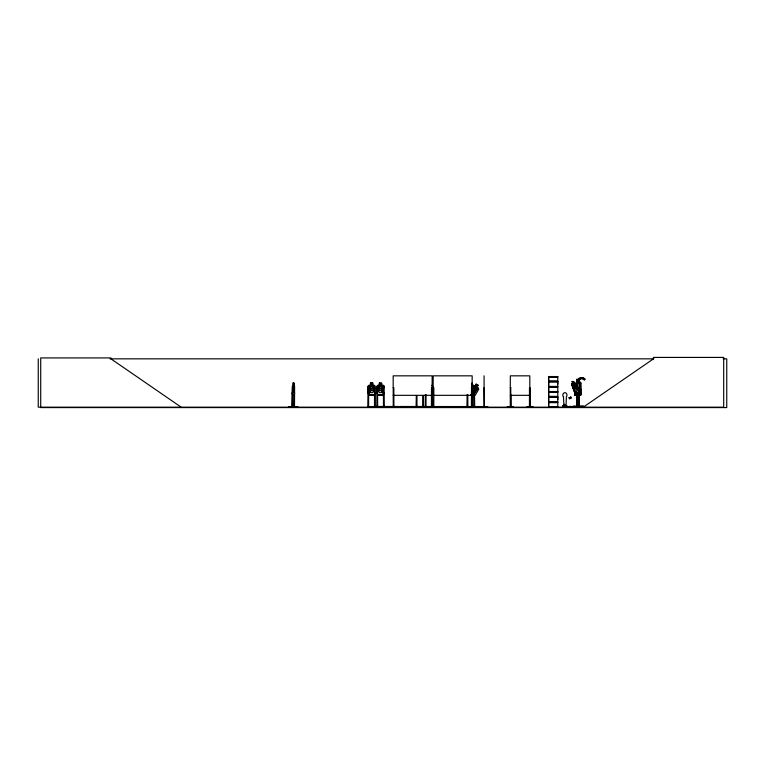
<?xml version="1.0" encoding="UTF-8"?>
<svg xmlns="http://www.w3.org/2000/svg" width="765" height="765" viewBox="0 0 765 765"><rect width="100%" height="100%" fill="white"/><g stroke="black" fill="none" stroke-linecap="round" stroke-linejoin="round"><path stroke-width="1.15" d="M548.668 401.759L548.668 397.274L557.781 397.274L557.771 401.759L548.658 401.759L548.658 397.274M548.668 386.421L548.668 381.945L557.781 381.945L557.771 386.421L548.658 386.421L548.658 381.945M557.771 399.521L557.771 397.274M557.771 384.183L557.771 381.945M480.554 406.808L487.86 406.779M570.097 397.322C570.604 395.247 572.469 399.311 570.489 398.135M576.341 384.479L578.283 390.207M584.575 379.775L584.097 379.325A5.833 4.093 85.6 0 0 578.837 380.721L579.64 381.582L576.743 382.835L576.886 379.297L578.283 380.119L578.675 379.459A6.809 4.772 85.6 0 1 584.422 378.493L584.967 379.019L584.575 379.775L583.504 379.373A5.833 4.093 85.6 0 0 580.377 378.732M577.336 382.787L577.479 379.249M565.058 404.962L564.092 404.628M563.996 404.733L564.876 404.599L564.866 405.134M563.901 404.848L564.733 405.134M563.987 404.962L564.704 404.886M564.293 405.173L564.78 404.953M288.644 406.808L297.891 406.808M294.2 390.724L293.837 392.646L293.138 392.646L293.043 382.969L293.856 382.969L294.2 386.249L294.267 407.171M507.205 406.798L513.516 406.779M580.75 389.347L580.205 391.757L578.292 391.766M292.613 385.369L292.268 407.171M571.56 384.527L571.837 383.762L572.928 383.781L572.115 381.525L573.74 381.515L574.448 383.772L575.538 383.762M572.899 406.684L583.829 406.655M573.004 407.162L573.195 406.292L583.571 406.32L568.319 406.856M374.429 395.036L375.252 392.655L374.372 394.96L368.854 394.96L368.128 392.646L368.128 386.258M384.068 392.627L383.265 394.941L377.747 394.941M384.145 392.636L383.322 395.027L377.69 395.027L376.944 392.636L377.03 386.239L377.709 385.35L379.344 385.35L379.344 382.949L381.745 382.949L381.668 385.426L382.863 386.229L382.863 390.705L381.668 392.627L379.43 392.627L378.226 390.705L378.226 386.229L379.43 385.426L379.43 383.026M431.814 395.036L432.636 392.655M474.3 392.646L473.497 394.96L471.288 394.96M474.377 392.655L473.554 395.036L471.297 395.036M393.067 407.076L393.095 406.464M425.302 406.779L425.388 394.558M433.047 407.133L433.105 406.464M466.918 407.114L467.138 394.558M467.071 407.114L466.612 407.123M579.067 389.366L579.87 387.444L579.86 382.959L579.038 382.165M368.634 394.52L373.215 385.369M583.982 379.822L584.967 379.019M471.374 387.587L472.445 385.723L473.535 385.369L474.95 386.182L476.146 384.107L478.221 385.302L476.911 387.415L477.551 388.706L475.314 392.579L473.315 393.64L471.383 392.522M471.431 387.635L472.493 385.79M471.862 389.289L473.535 386.382L474.979 386.296L476.174 384.212L478.115 385.33M576.437 382.194L576.284 382.978M471.9 392.646L473.095 390.724L473.095 386.249L471.9 385.445L471.976 382.969M575.366 393.679L576.026 395.228L573.836 388.639M579.325 393.631C580.836 392.627 578.072 395.132 580.233 395.027L576.561 385.378M579.908 395.17L576.16 384.307M580.004 393.487L580.453 395.17L575.557 395.237L571.809 384.346M572.985 383.753L572.43 384.47L573.893 388.496L575.337 390.207L576.858 390.198L577.04 388.467L575.576 384.451L574.534 383.667M548.639 391.651L557.79 391.881M548.658 406.98L548.658 402.658L557.781 402.658L557.781 406.98L548.639 407.162M562.916 407.152L576.284 406.98M563.04 407.143L563.289 406.98M565.412 407.152L565.622 407.162M565.545 407.143L565.784 405.584M574.008 407.152L573.607 407.162M575.911 407.152L575.51 407.162M576.514 407.152L576.274 406.598M577.518 382.184L576.714 382.988L576.724 386.344M583.255 407.171L653.482 358.842L653.482 357.418L723.7 357.418L723.7 407.171L38.25 407.171L38.25 358.842M573.693 381.553L572.067 381.563L572.899 383.676M576.016 395.218L572.077 384.451C570.26 384.059 574.066 382.997 575.586 383.734L576.437 384.413L580.406 395.17L575.624 395.218M575.529 383.695C577.221 385.885 582.069 394.864 574.888 392.407L571.551 384.46M576.38 384.451L580.616 395.027M471.709 391.69L473.927 390.37C472.952 393.994 475.773 394.797 474.596 390.169C479.053 388.955 476.939 386.889 474.424 389.423C475.543 385.866 472.368 385.694 473.745 389.662L471.995 390.666M576.485 394.597L574.496 395.276L575.653 394.386M574.496 395.276L575.71 394.577M574.439 395.094L576.428 394.415M576.743 382.835L579.64 381.582M562.485 407.171L562.686 405.584L563.996 405.584L563.996 406.598M563.088 407.171L562.677 406.856L576.112 407.162M580.845 393.191L580.931 394.922L580.836 382.94L580.147 382.079L576.361 382.108L576.035 382.978M580.195 394.931L580.884 394.922L580.205 382.94L580.243 394.931L580.463 393.191M579.086 379.689C578.426 386.134 580.845 377.719 577.518 379.708M580.205 382.94L580.836 382.94M575.997 384.413L576.6 384.298M574.898 392.33L578.703 392.263M579.43 393.698L576.571 393.726M576.122 393.229L576.064 393.229M110.045 358.842L653.846 358.842M723.164 358.842L726.75 358.842L726.75 407.582L40.717 407.582L40.717 357.924L110.944 357.924L110.944 358.842L181.162 407.171M548.658 376.543L557.79 376.543M557.771 376.992L548.668 376.992L548.668 381.047L557.781 381.047L557.781 376.724L548.658 376.724L548.658 381.047M548.601 381.353L557.848 381.353M548.601 381.63L557.848 381.63M293.062 383.045L293.837 383.045M372.765 383.045L370.528 383.045L370.528 385.445L369.332 386.249L369.332 390.724L370.528 392.646L372.765 392.646L373.97 390.724L373.97 386.249L372.765 385.445L372.851 382.969L370.451 382.969L370.451 385.369L368.816 385.369L368.051 386.22L367.802 407.123L368.749 406.464L368.74 407.171M293.712 383.447L293.712 384.25M292.536 385.369L293.119 385.369M293.779 385.369L294.601 386.21L294.496 407.171M372.851 385.369L374.41 385.369L375.252 386.21L375.271 407.171M381.745 385.35L383.294 385.35L384.145 386.191L384.26 407.104M471.976 385.369L473.535 385.369L474.377 386.21L474.702 407.162M292.546 385.445L294.324 385.445L294.496 386.249M368.854 385.445L374.372 385.445M377.747 385.426L383.265 385.426L384.068 386.229M471.9 385.445L473.497 385.445L478.297 388.209L478.594 389.309M292.297 386.22L292.517 407.171M548.601 386.736L557.848 386.736M548.601 387.014L557.848 387.014M548.658 387.329L557.781 387.329L557.781 391.642L548.658 391.642L548.658 387.329L548.668 391.527L557.771 391.527M292.488 387.683L291.991 407.171M368.003 387.683L368.673 387.683L368.596 407.171M375.166 387.683L374.506 387.683L374.506 407.171M376.906 387.664L377.566 387.664L377.642 407.162M384.068 387.664L383.399 387.664L383.475 407.162M393.172 387.683L393.832 387.683L393.908 407.171M432.55 387.683L431.498 387.683L431.422 407.171M433.181 387.683L433.841 387.683L433.784 407.171L433.765 406.464M474.3 387.683L473.631 387.683L473.717 407.171M484.073 387.683L484.331 407.171M510.312 387.683L510.867 387.683M557.771 392.321L548.668 392.321L548.668 396.375L557.781 396.375L557.781 392.062L548.658 392.062L548.658 396.375M294.601 392.655L294.267 395.036L292.526 395.036L292.297 392.655L292.603 395.036M292.546 394.96L294.324 394.96M577.967 394.979L576.953 394.979L577.001 407.162M374.429 395.036L368.797 395.036L368.051 392.655M393.172 395.333L432.158 395.333M433.181 395.333L472.168 395.333M510.312 395.333L529.81 395.333M548.601 396.691L557.848 396.691M563.881 406.234L566.033 406.234L566.377 396.844A2.438 2.066 -90 0 0 566.377 393.392A2.438 2.066 -90 0 0 563.451 393.392A2.438 2.066 -90 0 0 563.451 396.844L563.537 396.844M548.601 396.968L557.848 396.968M548.601 402.065L557.848 402.065M548.601 402.342L557.848 402.342M377.642 406.445L376.829 406.445L376.849 407.162L376.944 386.21M384.145 406.445L383.322 406.445L383.332 407.162M423.542 406.445L422.729 406.445L422.729 407.162L422.806 395.687M569.59 406.397L571.216 406.397M573.167 406.32L583.571 406.32M291.991 406.464L292.546 406.464M293.999 406.464L294.554 406.464M510.255 406.464L510.924 406.464L510.905 407.171L510.867 394.721M529.418 406.464L530.088 406.464M368.74 406.664L374.429 406.664M377.642 406.655L383.332 406.655M417.04 406.655L422.729 406.655M426.124 406.664L434.348 407.171M467.864 406.664L473.564 406.664M526.827 406.808L533.138 406.808M557.771 406.856L548.668 406.856L548.668 402.658M432.33 407.114L432.235 406.464M472.273 407.076L472.168 387.683L471.508 387.683L471.431 407.171M432.617 406.77L432.636 386.21L431.785 385.369M477.025 387.386L478.374 388.161L478.68 389.318L475.457 394.893L473.554 396.547L470.628 394.864M471.632 395.352L473.545 396.452M583.829 378.532L584.374 379.058M431.756 385.445L432.55 386.249M576.886 379.297L577.69 380.157L578.082 379.497A6.809 4.772 85.6 0 1 583.255 378.13M378.991 385.35L383.523 394.424M572.201 385.417L575.768 395.094M563.451 396.844L563.968 406.234M580.645 382.94L580.606 394.922M578.761 380.176L578.761 380.97M576.514 391.69L576.514 393.87M576.322 391.69L576.332 393.87M576.064 391.699L576.074 393.879M575.882 391.699L575.882 393.879M579.344 407.171L579.354 394.989L578.369 394.989L578.407 407.171M578.962 394.989L578.952 407.171M578.847 407.171L578.809 394.989L578.751 407.171M577.871 394.979L577.919 407.162M577.546 394.979L577.546 407.162M577.489 407.162L577.384 394.979L577.326 407.162M577.049 394.979L577.049 407.162M566.855 406.856L566.855 405.584L565.545 405.584L565.545 406.598M566.616 405.584L566.616 406.598L562.925 406.598L562.925 405.584M564.809 406.598L564.809 404.465L563.767 404.465L563.767 406.598M564.713 404.465L564.713 406.598M563.862 404.465L563.862 406.598M530.021 406.464L530.021 407.171L530.03 387.683L529.476 387.683L529.437 407.171M529.81 407.171L529.81 375.835L510.312 375.835L510.284 407.171M529.696 394.721L529.657 407.171M510.647 387.683L510.685 407.171M510.532 387.683L510.571 407.171M484.761 407.171L484.761 406.569L374.429 406.464L374.429 407.171M484.245 406.569L484.245 407.171M484.082 375.835L484.073 407.171M483.346 406.569L483.346 407.171M483.021 406.569L483.021 407.171M474.214 406.464L474.224 407.171M473.554 406.464L473.564 407.171M472.062 407.171L472.168 375.835L433.181 375.835L433.133 407.171M471.9 386.249L471.9 390.724M471.584 406.464L471.584 407.171M470.829 406.569L470.829 407.171M467.864 406.464L467.874 407.171L467.798 394.558M467.061 406.464L466.985 407.171M458.971 406.569L458.971 407.171M457.547 406.569L457.547 407.171M439.091 407.171L436.05 407.171M432.474 406.464L432.474 407.171M432.082 407.171L432.158 375.835L393.172 375.835L393.248 407.171M431.89 387.683L431.929 407.171L431.814 406.464M431.575 406.464L431.575 407.171M426.124 406.464L426.134 407.171M426.057 394.558L425.981 407.171M423.466 395.687L423.514 407.162M423.389 406.445L423.389 407.162M417.04 407.162L417.04 406.445L416.103 407.104L416.303 395.687M416.963 395.687L416.963 407.162M395.381 406.569L395.381 407.171M394.147 406.569L394.147 407.171M393.755 406.464L393.755 407.171M383.982 406.445L383.992 407.162M377.489 406.445L377.489 407.162M375.883 406.569L375.883 407.171M375.089 406.464L375.089 407.171M374.659 406.569L374.659 407.171M294.391 406.464L294.353 407.171M294.047 394.558L294.028 407.171M293.779 382.969L293.76 385.445M292.192 406.464L292.154 407.171M578.589 380.205A5.833 4.093 85.6 0 1 579.88 378.962M569.007 397.752C569.839 401.032 571.082 396.433 569.007 397.752M575.003 387.434L574.458 389.576L574.486 386.966L572.564 384.518L574.63 386.478L574.773 384.518L575.299 384.489L575.165 386.975L577.173 389.519L575.003 387.434M474.577 386.985L472.34 390.867L474.281 391.986L476.519 388.104L474.577 386.985M476.318 384.757L475.926 385.455L477.169 386.172L477.57 385.484L476.318 384.757M575.854 393.975L579.669 393.946L575.854 393.975M573.578 381.945L572.602 381.955L572.861 382.672L573.836 382.663L573.578 381.945M579.048 382.969L577.527 382.978L577.537 387.463L579.057 387.444L579.048 382.969M574.764 384.46L573.243 384.47L574.706 388.486L576.227 388.477L574.764 384.46M372.373 383.447L370.929 383.447L370.929 384.25L372.373 384.25L372.373 383.447M381.266 383.428L379.822 383.428L379.822 384.231L381.266 384.231L381.266 383.428M293.837 386.249L293.138 386.249L293.138 390.724L293.837 390.724L293.837 386.249M372.765 386.249L370.528 386.249L370.528 390.724L372.765 390.724L372.765 386.249M381.668 386.229L379.43 386.229L379.43 390.705L381.668 390.705L381.668 386.229"/></g></svg>
